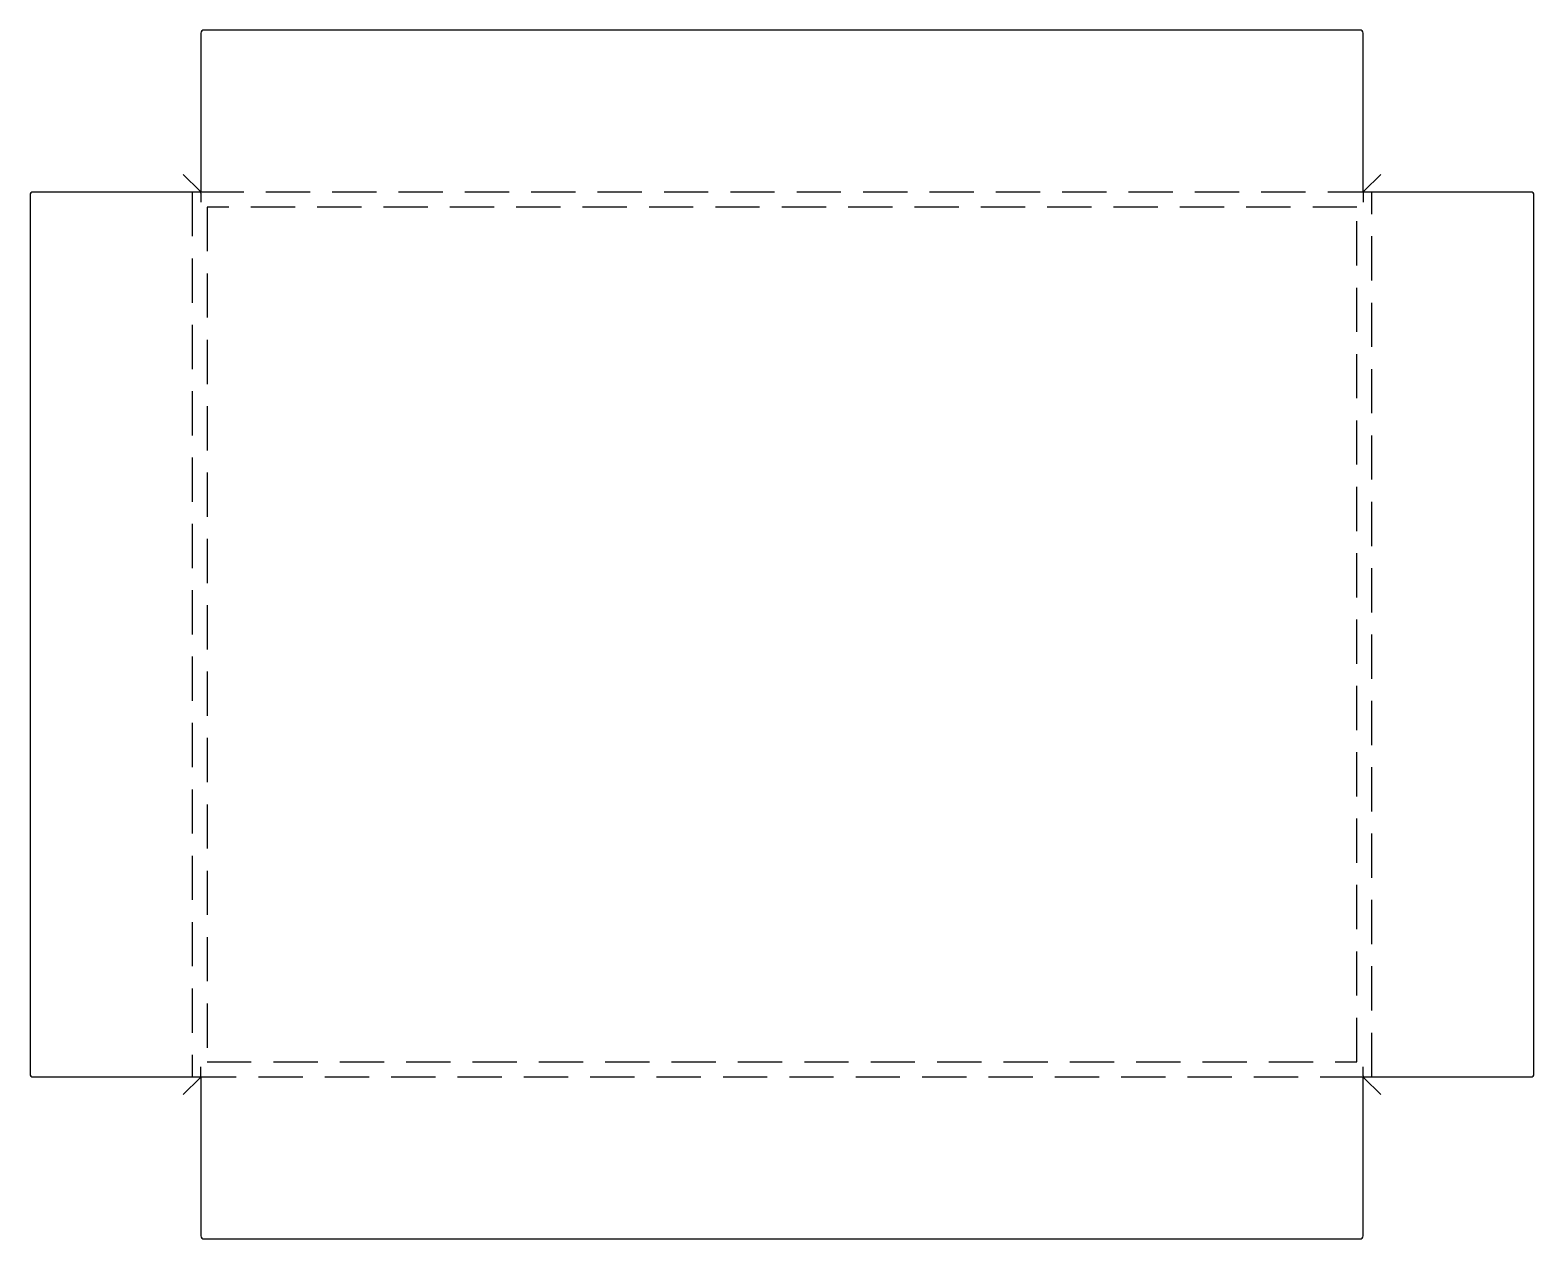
# Model space of a CAD drawing. Header units: inches. Extents: x -27 to 227, y -27 to 177.
import ezdxf

# ---------------------------------------------------------------- set-up
doc = ezdxf.new("R2010")
doc.units = ezdxf.units.IN
doc.header["$LTSCALE"] = 15
doc.header["$MEASUREMENT"] = 0
doc.linetypes.add('DASHED', pattern=[0.75, 0.5, -0.25])

msp = doc.modelspace()

# ---------------------------------------------------------------- linework, layer by layer
at = {"color": 3}
for p, q in [((1.35, 150.15), (-1.5, 153)), ((198.65, 150.15), (201.5, 153)), ((1.5, 149.79), (1.5, 148.3)), ((198.5, 149.79), (198.5, 148.3)), ((1.5, 0.21), (1.5, 1.7)), ((198.5, 0.21), (198.5, 1.7)), ((1.35, -0.15), (-1.5, -3)), ((198.65, -0.15), (201.5, -3))]:
    msp.add_line(p, q, dxfattribs=at)
at = {"linetype": 'DASHED'}
for p, q in [((200, 150), (0, 150)), ((0, 150), (0, 0)), ((200, 0), (200, 150)), ((197.46, 147.46), (2.54, 147.46)), ((2.54, 147.46), (2.54, 2.54)), ((197.46, 2.54), (197.46, 147.46)), ((0, 0), (200, 0)), ((2.54, 2.54), (197.46, 2.54))]:
    msp.add_line(p, q, dxfattribs=at)
msp.add_lwpolyline([(-27.46, 149.5), (-27.46, 0.5, 0.414214), (-26.96, 0), (1.5, 0), (1.5, -26.96, 0.414214), (2, -27.46), (198, -27.46, 0.414214), (198.5, -26.96), (198.5, 0), (226.96, 0, 0.414214), (227.46, 0.5), (227.46, 149.5, 0.414214), (226.96, 150), (198.5, 150), (198.5, 176.96, 0.414214), (198, 177.46), (2, 177.46, 0.414214), (1.5, 176.96), (1.5, 150), (-26.96, 150, 0.414214)], format="xyb", close=True)
at = {"color": 3}
for centre, start, end in [((1, 149.79), 0, 45), ((199, 149.79), 135, 180), ((1, 0.21), 315, 0), ((199, 0.21), 180, 225)]:
    msp.add_arc(centre, 0.5, start, end, dxfattribs=at)

doc.saveas('drawing.dxf')
